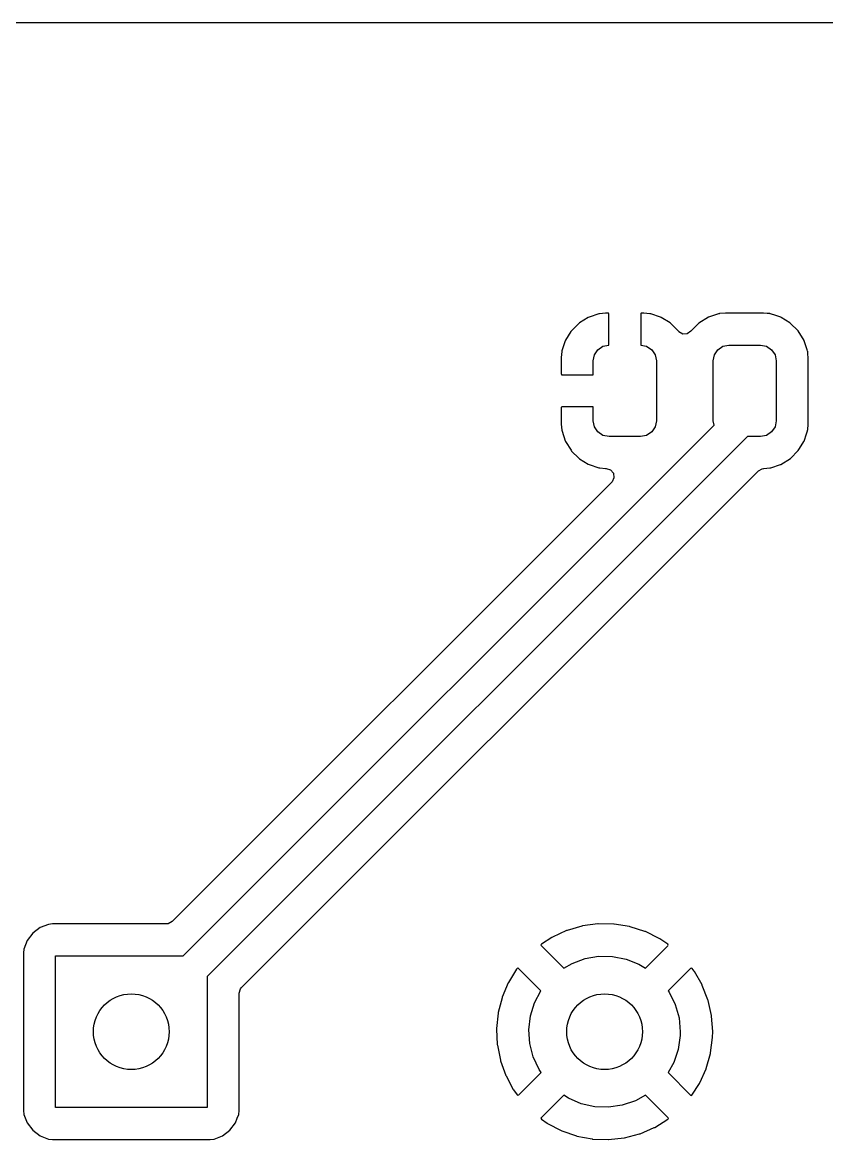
# Model space of a CAD drawing. Extents: x 64 to 233, y -134 to -59.
# Drawn here: x 87.29 to 100.04, y -76.64 to -58.93 of the extents above; entities that cross this region are included whole.
import ezdxf

# ---------------------------------------------------------------- set-up
doc = ezdxf.new("R2010")
doc.units = 0
doc.layers.add('BLACK', color=7, linetype='CONTINUOUS')

msp = doc.modelspace()

# ---------------------------------------------------------------- linework, layer by layer
at = {"layer": 'BLACK', "linetype": 'CONTINUOUS'}
for p, q in [((64.1345, -58.9285), (233.045, -58.9285)), ((96.4274, -63.5501), (96.2732, -63.6016)), ((96.4408, -63.5473), (96.4274, -63.5501)), ((96.5364, -63.5373), (96.4408, -63.5473)), ((96.5429, -63.537), (96.5364, -63.5373)), ((96.5725, -63.537), (96.5429, -63.537)), ((96.5801, -63.5387), (96.5725, -63.537)), ((96.5815, -63.5399), (96.5801, -63.5387)), ((96.586, -63.5551), (96.5815, -63.5399)), ((96.586, -64.0458), (96.586, -63.5551)), ((97.0957, -63.5429), (97.094, -63.5505)), ((97.094, -63.5505), (97.094, -64.0458)), ((97.0969, -63.5415), (97.0957, -63.5429)), ((97.1121, -63.537), (97.0969, -63.5415)), ((97.1371, -63.537), (97.1121, -63.537)), ((97.1436, -63.5373), (97.1371, -63.537)), ((97.2379, -63.547), (97.1436, -63.5373)), ((97.2513, -63.5499), (97.2379, -63.547)), ((97.4056, -63.601), (97.2513, -63.5499)), ((98.3109, -63.5551), (98.1661, -63.6034)), ((98.3273, -63.5497), (98.3109, -63.5551)), ((98.3338, -63.5475), (98.3273, -63.5497)), ((98.3273, -63.5497), (98.3273, -63.5497)), ((98.3407, -63.5468), (98.3338, -63.5475)), ((98.4363, -63.5368), (98.3407, -63.5468)), ((98.3407, -63.5468), (98.3407, -63.5468)), ((98.4364, -63.5368), (98.4363, -63.5368)), ((98.4396, -63.5365), (98.4364, -63.5368)), ((99.0404, -63.5365), (98.4396, -63.5365)), ((99.095, -63.5421), (99.0404, -63.5365)), ((99.138, -63.5465), (99.095, -63.5421)), ((99.1449, -63.5472), (99.138, -63.5465)), ((99.138, -63.5465), (99.138, -63.5465)), ((99.1514, -63.5494), (99.1449, -63.5472)), ((99.233, -63.5764), (99.1514, -63.5494)), ((99.1514, -63.5494), (99.1514, -63.5494)), ((99.3127, -63.6029), (99.233, -63.5764)), ((96.1108, -63.7021), (95.9963, -63.8168)), ((96.1222, -63.6931), (96.1108, -63.7021)), ((96.26, -63.6078), (96.1222, -63.6931)), ((96.2732, -63.6016), (96.26, -63.6078)), ((97.4188, -63.6072), (97.4056, -63.601)), ((97.5568, -63.6922), (97.4188, -63.6072)), ((97.5682, -63.7013), (97.5568, -63.6922)), ((97.6829, -63.8158), (97.5682, -63.7013)), ((98.0157, -63.6965), (97.8907, -63.8217)), ((98.1661, -63.6034), (98.0157, -63.6965)), ((99.319, -63.6067), (99.3127, -63.6029)), ((99.4571, -63.6919), (99.319, -63.6067)), ((99.319, -63.6067), (99.319, -63.6067)), ((99.4633, -63.6957), (99.4571, -63.6919)), ((99.5885, -63.8207), (99.4633, -63.6957)), ((95.9872, -63.8282), (95.9022, -63.9662)), ((95.9963, -63.8168), (95.9872, -63.8282)), ((97.6909, -63.8259), (97.6829, -63.8158)), ((97.6983, -63.8344), (97.6909, -63.8259)), ((97.7597, -63.8701), (97.6983, -63.8344)), ((97.8306, -63.8668), (97.7597, -63.8701)), ((97.8879, -63.8262), (97.8306, -63.8668)), ((97.8907, -63.8217), (97.8879, -63.8262)), ((99.6816, -63.9711), (99.5885, -63.8207)), ((95.896, -63.9794), (95.8449, -64.1337)), ((95.9022, -63.9662), (95.896, -63.9794)), ((96.359, -64.1993), (96.4132, -64.1182)), ((96.4132, -64.1182), (96.4943, -64.064)), ((96.4943, -64.064), (96.586, -64.0458)), ((97.094, -64.0458), (97.1857, -64.064)), ((97.1857, -64.064), (97.2668, -64.1182)), ((97.2668, -64.1182), (97.321, -64.1993)), ((98.259, -64.1993), (98.3132, -64.1182)), ((98.3132, -64.1182), (98.3943, -64.064)), ((98.3943, -64.064), (98.49, -64.045)), ((98.49, -64.045), (98.99, -64.045)), ((98.99, -64.045), (99.0857, -64.064)), ((99.0857, -64.064), (99.1668, -64.1182)), ((99.1668, -64.1182), (99.221, -64.1993)), ((99.6839, -63.978), (99.6816, -63.9711)), ((99.7309, -64.1189), (99.6839, -63.978)), ((99.7375, -64.1388), (99.7309, -64.1189)), ((95.8323, -64.2414), (95.832, -64.2479)), ((95.832, -64.2479), (95.832, -64.4979)), ((95.842, -64.1471), (95.8323, -64.2414)), ((95.8449, -64.1337), (95.842, -64.1471)), ((96.34, -64.295), (96.359, -64.1993)), ((96.34, -64.516), (96.34, -64.295)), ((97.321, -64.1993), (97.34, -64.295)), ((97.34, -64.295), (97.34, -65.245)), ((98.24, -64.295), (98.259, -64.1993)), ((98.24, -65.245), (98.24, -64.295)), ((99.221, -64.1993), (99.24, -64.295)), ((99.24, -64.295), (99.24, -65.245)), ((99.7382, -64.1457), (99.7375, -64.1388)), ((99.742, -64.1817), (99.7382, -64.1457)), ((99.7382, -64.1457), (99.7382, -64.1457)), ((99.7485, -64.2446), (99.742, -64.1817)), ((99.7485, -65.2954), (99.7485, -64.2446)), ((95.832, -64.4979), (95.8365, -64.5131)), ((95.8365, -64.5131), (95.8379, -64.5143)), ((95.8379, -64.5143), (95.8455, -64.516)), ((95.8455, -64.516), (96.34, -64.516)), ((95.8337, -65.0299), (95.832, -65.0375)), ((95.832, -65.0375), (95.832, -65.2921)), ((95.8349, -65.0285), (95.8337, -65.0299)), ((95.8501, -65.024), (95.8349, -65.0285)), ((96.34, -65.024), (95.8501, -65.024)), ((96.34, -65.245), (96.34, -65.024)), ((89.8404, -73.73), (98.2542, -65.3163)), ((95.832, -65.2921), (95.8323, -65.2986)), ((95.8323, -65.2986), (95.8423, -65.3942)), ((96.359, -65.3407), (96.34, -65.245)), ((96.4132, -65.4218), (96.359, -65.3407)), ((97.321, -65.3407), (97.2668, -65.4218)), ((97.34, -65.245), (97.321, -65.3407)), ((98.2542, -65.3163), (98.24, -65.245)), ((99.221, -65.3407), (99.1668, -65.4218)), ((99.24, -65.245), (99.221, -65.3407)), ((99.7393, -65.3852), (99.7477, -65.3033)), ((99.7477, -65.3033), (99.7485, -65.2954)), ((98.7826, -65.495), (90.22, -74.0576)), ((95.8423, -65.3942), (95.8451, -65.4076)), ((95.8451, -65.4076), (95.8966, -65.5618)), ((96.4943, -65.476), (96.4132, -65.4218)), ((96.59, -65.495), (96.4943, -65.476)), ((97.09, -65.495), (96.59, -65.495)), ((97.1857, -65.476), (97.09, -65.495)), ((97.2668, -65.4218), (97.1857, -65.476)), ((98.99, -65.495), (98.7826, -65.495)), ((99.0857, -65.476), (98.99, -65.495)), ((99.1668, -65.4218), (99.0857, -65.476)), ((99.6821, -65.5677), (99.7204, -65.4524)), ((99.7204, -65.4524), (99.7356, -65.4064)), ((99.7356, -65.4064), (99.7378, -65.3999)), ((99.7356, -65.4064), (99.7356, -65.4064)), ((99.7378, -65.3999), (99.7393, -65.3852)), ((95.8966, -65.5618), (95.9028, -65.575)), ((95.9028, -65.575), (95.9881, -65.7128)), ((95.9881, -65.7128), (95.9971, -65.7242)), ((99.5893, -65.7183), (99.6098, -65.6851)), ((99.6098, -65.6851), (99.6783, -65.574)), ((99.6783, -65.574), (99.6821, -65.5677)), ((99.6783, -65.574), (99.6783, -65.574)), ((95.9971, -65.7242), (96.1118, -65.8387)), ((96.1118, -65.8387), (96.1232, -65.8478)), ((96.1232, -65.8478), (96.2612, -65.9328)), ((99.3139, -65.9365), (99.4643, -65.8435)), ((99.4643, -65.8435), (99.5893, -65.7183)), ((96.2612, -65.9328), (96.2744, -65.939)), ((96.2744, -65.939), (96.4287, -65.9901)), ((96.4287, -65.9901), (96.4421, -65.993)), ((96.4421, -65.993), (96.5364, -66.0027)), ((96.5364, -66.0027), (96.5429, -66.003)), ((96.5429, -66.003), (96.5441, -66.003)), ((96.5441, -66.003), (96.5444, -66.0031)), ((96.5444, -66.0031), (96.5461, -66.0032)), ((96.5461, -66.0032), (96.546, -66.0036)), ((96.546, -66.0036), (96.6122, -66.023)), ((96.6122, -66.023), (96.6587, -66.0767)), ((97.9281, -67.0686), (98.9565, -66.0401)), ((98.9565, -66.0401), (99.0189, -66.0061)), ((99.0189, -66.0061), (99.0384, -66.0035)), ((99.0384, -66.0035), (99.0404, -66.0035)), ((99.0404, -66.0035), (99.0436, -66.0032)), ((99.0436, -66.0032), (99.1393, -65.9932)), ((99.0436, -66.0032), (99.0436, -66.0032)), ((99.1393, -65.9932), (99.1462, -65.9925)), ((99.1393, -65.9932), (99.1393, -65.9932)), ((99.1462, -65.9925), (99.1527, -65.9903)), ((99.1527, -65.9903), (99.307, -65.9389)), ((99.1527, -65.9903), (99.1527, -65.9903)), ((99.307, -65.9389), (99.3139, -65.9365)), ((96.6332, -66.2181), (89.6667, -73.1846)), ((96.6394, -66.2115), (96.6332, -66.2181)), ((96.6688, -66.1469), (96.6394, -66.2115)), ((96.6587, -66.0767), (96.6688, -66.1469)), ((91.4418, -73.5549), (97.9281, -67.0686)), ((87.5733, -73.2794), (87.4567, -73.3667)), ((87.7097, -73.2283), (87.5733, -73.2794)), ((87.7719, -73.2215), (87.7097, -73.2283)), ((89.5776, -73.2215), (87.7719, -73.2215)), ((89.6044, -73.2186), (89.5776, -73.2215)), ((89.6667, -73.1846), (89.6044, -73.2186)), ((95.9159, -73.3276), (95.6939, -73.43)), ((95.9247, -73.3244), (95.9159, -73.3276)), ((96.1594, -73.2559), (95.9247, -73.3244)), ((96.1685, -73.254), (96.1594, -73.2559)), ((96.4108, -73.221), (96.1685, -73.254)), ((96.4201, -73.2205), (96.4108, -73.221)), ((96.6646, -73.2237), (96.4201, -73.2205)), ((96.6739, -73.2245), (96.6646, -73.2237)), ((96.9152, -73.2638), (96.6739, -73.2245)), ((96.9243, -73.266), (96.9152, -73.2638)), ((97.1572, -73.3405), (96.9243, -73.266)), ((87.3694, -73.4833), (87.3183, -73.6197)), ((87.4567, -73.3667), (87.3694, -73.4833)), ((95.6857, -73.4345), (95.5185, -73.5442)), ((95.6939, -73.43), (95.6857, -73.4345)), ((97.1658, -73.344), (97.1572, -73.3405)), ((97.3851, -73.4521), (97.1658, -73.344)), ((97.3931, -73.4569), (97.3851, -73.4521)), ((97.5195, -73.5445), (97.3931, -73.4569)), ((87.3183, -73.6197), (87.3115, -73.6819)), ((87.3115, -73.6819), (87.3115, -76.1781)), ((90.7654, -74.2313), (91.4418, -73.5549)), ((95.5185, -73.5442), (95.5093, -73.5549)), ((95.5093, -73.5549), (95.5139, -73.5647)), ((95.5139, -73.5647), (95.8734, -73.9242)), ((97.1661, -73.9247), (97.5225, -73.5683)), ((97.5289, -73.5566), (97.5195, -73.5445)), ((97.5225, -73.5683), (97.5289, -73.5566)), ((87.82, -76.13), (87.82, -73.73)), ((87.82, -73.73), (89.8404, -73.73)), ((95.8734, -73.9242), (96.0034, -73.8469)), ((96.0034, -73.8469), (96.2094, -73.7709)), ((96.2094, -73.7709), (96.4258, -73.7337)), ((96.4258, -73.7337), (96.6454, -73.7366)), ((96.6454, -73.7366), (96.8608, -73.7794)), ((96.8608, -73.7794), (97.0648, -73.8608)), ((97.0648, -73.8608), (97.1661, -73.9247)), ((95.1232, -73.9394), (94.9963, -74.1484)), ((95.1286, -73.9318), (95.1232, -73.9394)), ((95.1335, -73.9259), (95.1286, -73.9318)), ((95.1435, -73.9188), (95.1335, -73.9259)), ((95.1568, -73.926), (95.1435, -73.9188)), ((95.5114, -74.2806), (95.1568, -73.926)), ((97.8823, -73.9269), (97.5274, -74.2818)), ((97.8939, -73.9204), (97.8823, -73.9269)), ((97.9058, -73.9289), (97.8939, -73.9204)), ((97.9371, -73.9686), (97.9058, -73.9289)), ((97.9423, -73.9763), (97.9371, -73.9686)), ((98.0636, -74.1886), (97.9423, -73.9763)), ((90.22, -74.0576), (90.22, -76.13)), ((94.9921, -74.1567), (94.8975, -74.3822)), ((94.9963, -74.1484), (94.9921, -74.1567)), ((98.0676, -74.197), (98.0636, -74.1886)), ((98.1563, -74.4249), (98.0676, -74.197)), ((90.7285, -74.3204), (90.7485, -74.2523)), ((90.7285, -76.1781), (90.7285, -74.3204)), ((90.7485, -74.2523), (90.7654, -74.2313)), ((94.8946, -74.3911), (94.8344, -74.628)), ((94.8975, -74.3822), (94.8946, -74.3911)), ((95.4113, -74.4708), (95.5114, -74.2806)), ((97.5274, -74.2818), (97.5432, -74.303)), ((97.5432, -74.303), (97.6403, -74.5)), ((95.3462, -74.6805), (95.4113, -74.4708)), ((97.6403, -74.5), (97.6999, -74.7113)), ((98.159, -74.4338), (98.1563, -74.4249)), ((98.2129, -74.6723), (98.159, -74.4338)), ((94.8328, -74.6372), (94.8083, -74.8805)), ((94.8344, -74.628), (94.8328, -74.6372)), ((95.3204, -74.8986), (95.3462, -74.6805)), ((97.6999, -74.7113), (97.72, -74.93)), ((98.2143, -74.6815), (98.2129, -74.6723)), ((98.2326, -74.9269), (98.2143, -74.6815)), ((94.8083, -74.8805), (94.808, -74.8898)), ((94.808, -74.8898), (94.8198, -75.1341)), ((95.3348, -75.1177), (95.3204, -74.8986)), ((97.7184, -74.9928), (97.6868, -75.2101)), ((97.72, -74.93), (97.7184, -74.9928)), ((98.199, -75.2668), (98.23, -75.0228)), ((98.23, -75.0228), (98.2305, -75.0165)), ((98.2305, -75.0165), (98.2327, -74.9332)), ((98.2327, -74.9332), (98.2326, -74.9269)), ((94.8198, -75.1341), (94.8209, -75.1433)), ((94.8209, -75.1433), (94.8686, -75.3831)), ((95.3888, -75.3306), (95.3348, -75.1177)), ((97.6868, -75.2101), (97.6163, -75.4181)), ((98.1308, -75.5113), (98.1971, -75.276)), ((98.1971, -75.276), (98.199, -75.2668)), ((94.8686, -75.3831), (94.8711, -75.3921)), ((94.8711, -75.3921), (94.9537, -75.6222)), ((95.4808, -75.53), (95.3888, -75.3306)), ((97.6163, -75.4181), (97.5269, -75.5777)), ((94.9537, -75.6222), (94.9575, -75.6308)), ((94.9575, -75.6308), (95.0732, -75.8462)), ((95.1589, -75.9319), (95.5139, -75.5769)), ((95.5139, -75.5769), (95.4808, -75.53)), ((97.5269, -75.5777), (97.8837, -75.9345)), ((98.0271, -75.743), (98.1276, -75.5201)), ((98.1276, -75.5201), (98.1308, -75.5113)), ((97.9045, -75.935), (98.0227, -75.7512)), ((98.0227, -75.7512), (98.0271, -75.743)), ((95.0732, -75.8462), (95.0782, -75.854)), ((95.0782, -75.854), (95.1352, -75.9303)), ((95.1352, -75.9303), (95.1464, -75.9387)), ((95.1464, -75.9387), (95.1589, -75.9319)), ((95.8738, -75.9354), (95.518, -76.2912)), ((95.9474, -75.9846), (95.8738, -75.9354)), ((96.1492, -76.0713), (95.9474, -75.9846)), ((97.1677, -75.9369), (97.0081, -76.0263)), ((97.526, -76.2952), (97.1677, -75.9369)), ((97.8837, -75.9345), (97.8961, -75.9413)), ((97.8961, -75.9413), (97.9045, -75.935)), ((90.22, -76.13), (87.82, -76.13)), ((96.3634, -76.1197), (96.1492, -76.0713)), ((96.5828, -76.1284), (96.3634, -76.1197)), ((96.8001, -76.0968), (96.5828, -76.1284)), ((97.0081, -76.0263), (96.8001, -76.0968)), ((87.3115, -76.1781), (87.3183, -76.2403)), ((87.3183, -76.2403), (87.3694, -76.3767)), ((90.6706, -76.3767), (90.6981, -76.3034)), ((90.6981, -76.3034), (90.7217, -76.2403)), ((90.7217, -76.2403), (90.7285, -76.1781)), ((95.518, -76.2912), (95.5114, -76.3034)), ((95.5114, -76.3034), (95.5201, -76.3149)), ((95.5201, -76.3149), (95.6086, -76.3798)), ((97.3149, -76.4468), (97.5228, -76.3181)), ((97.5228, -76.3181), (97.5246, -76.3168)), ((97.5246, -76.3168), (97.532, -76.3055)), ((97.532, -76.3055), (97.526, -76.2952)), ((87.3694, -76.3767), (87.4567, -76.4933)), ((87.4567, -76.4933), (87.5733, -76.5806)), ((90.4667, -76.5806), (90.5833, -76.4933)), ((90.5833, -76.4933), (90.6706, -76.3767)), ((95.6086, -76.3798), (95.6165, -76.3847)), ((95.6165, -76.3847), (95.8329, -76.4985)), ((95.8329, -76.4985), (95.8415, -76.5023)), ((95.8415, -76.5023), (96.0723, -76.5829)), ((97.0819, -76.5476), (97.3066, -76.4511)), ((97.3066, -76.4511), (97.3149, -76.4468)), ((87.5733, -76.5806), (87.7097, -76.6317)), ((87.7097, -76.6317), (87.7719, -76.6385)), ((87.7719, -76.6385), (90.2681, -76.6385)), ((90.2681, -76.6385), (90.3303, -76.6317)), ((90.3303, -76.6317), (90.4667, -76.5806)), ((96.0723, -76.5829), (96.0813, -76.5853)), ((96.0813, -76.5853), (96.3215, -76.6309)), ((96.3215, -76.6309), (96.3308, -76.632)), ((96.3308, -76.632), (96.5751, -76.6416)), ((96.5751, -76.6416), (96.5844, -76.6412)), ((96.5844, -76.6412), (96.8275, -76.6146)), ((96.8275, -76.6146), (96.8367, -76.6129)), ((96.8367, -76.6129), (97.0731, -76.5507)), ((97.0731, -76.5507), (97.0819, -76.5476))]:
    msp.add_line(p, q, dxfattribs=at)
at = {"layer": 'BLACK'}
for centre in [(89.02, -74.93), (96.52, -74.93)]:
    msp.add_circle(centre, 0.6, dxfattribs=at)

doc.saveas('drawing.dxf')
